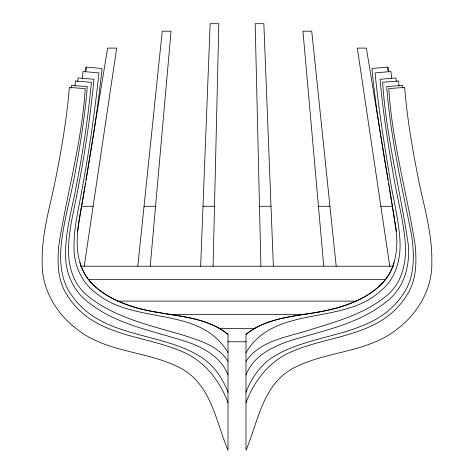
<?xml version="1.0" encoding="UTF-8"?>
<svg xmlns="http://www.w3.org/2000/svg" width="474" height="474" viewBox="0 0 474 474"><rect width="100%" height="100%" fill="white"/><g stroke="black" fill="none" stroke-linecap="round" stroke-linejoin="round"><path stroke-width="0.71" d="M213.087 266.21L218.828 23.7L210.148 23.7L200.644 266.21M71.159 88.211L71.408 85.385L87.293 86.588C84.988 115.68 80.349 144.517 75.064 173.2C70.721 197.557 63.522 221.423 61.11 246.107C59.517 263.668 61.49 282.694 72.854 296.937C103.551 339.295 162.635 331.314 202.848 358.226A64.908 64.908 0 0 1 216.417 371.284C221.257 377.689 225.203 384.752 228.018 392.271M150.246 266.21L171.049 31.195L162.256 31.195L137.804 266.21M75.016 85.948L75.49 80.983L91.364 82.286C88.01 119.839 82.085 157.125 74.72 194.085C70.745 213.11 65.898 232.183 65.554 251.724C64.754 270.512 72.084 289.65 87.169 301.351C116.029 325.117 154.003 330.846 188.445 342.376C204.75 348.135 221.625 357.935 228.018 374.94M77.706 81.599L78.08 77.932L93.953 79.294C90.054 120.183 83.702 160.828 75.591 201.083C72.255 217.436 68.511 233.895 68.529 250.675C68.41 266.826 73.642 283.571 86.019 294.514C114.11 318.273 151.704 325.567 185.968 336.025C201.373 341.132 219.083 346.725 228.018 361.425M82.286 78.755L83.063 71.491L98.93 72.901C94.279 117.854 87.305 162.57 78.731 206.937C76.107 220.446 73.707 234.126 74.021 247.943C74.057 266.021 82.358 283.979 97.549 294.224C136.251 324.974 200.229 305.665 228.018 352.668M85.693 71.473L86.167 67.083L102.04 68.457C97.508 112.581 90.238 156.379 82.66 200.058C79.916 214.218 77.149 228.498 77.197 242.978C77.226 258.668 82.198 275.062 94.184 285.781C111.497 301.541 134.723 308.438 157.315 312.307C181.258 316.928 208.4 318.024 228.018 334.366L228.018 450.3C215.8 421.339 211.268 384.367 180.487 368.079C147.787 350.896 107.302 352.994 77.434 329.56C56.412 313.942 41.552 289.057 42.18 262.371C41.588 235.625 49.1 209.674 54.629 183.764C61.051 151.911 66.804 119.845 69.328 87.417L85.219 88.591C81.937 141.933 66.899 193.487 58.711 246.036C57.401 262.081 57.478 279.399 66.176 293.572A79.656 79.656 0 0 0 77.523 308.497C104.944 336.481 146.958 336.546 181.163 351.175C203.713 360.145 219.77 380.379 228.018 402.704M85.628 72.089L86.167 67.083M84.224 266.21L116.687 48.105L107.628 48.105L87.406 171.15M77.475 231.596L84.419 189.339M84.656 187.888L84.893 186.436M85.136 184.984L85.373 183.527M85.972 179.889L87.169 172.607M394.084 262.537C387.945 285.052 365.946 298.294 345.149 305.386C312.876 317.171 274.049 312.088 245.982 334.366L245.982 450.3C258.2 421.339 262.732 384.367 293.513 368.079C326.213 350.896 366.698 352.994 396.566 329.56C417.588 313.942 432.448 289.057 431.82 262.371C432.412 235.625 424.9 209.674 419.371 183.764C412.949 151.911 407.196 119.845 404.672 87.417L388.781 88.591C392.063 141.933 407.101 193.487 415.289 246.036C416.599 262.081 416.522 279.399 407.824 293.572A79.656 79.656 0 0 1 396.477 308.497C369.056 336.481 327.042 336.546 292.837 351.175C270.287 360.145 254.23 380.379 245.982 402.704M245.982 392.271C248.797 384.752 252.743 377.689 257.583 371.284A64.908 64.908 0 0 1 271.152 358.226C312.692 330.639 375.426 339.26 404.328 292.298C415.123 275.495 414.258 254.402 411.633 235.412C401.851 186.092 390.422 136.879 386.707 86.588L402.592 85.385L402.841 88.211M245.982 374.94C253.91 354.143 276.372 344.799 296.137 338.863C327.522 329.916 360.945 322.468 386.831 301.351C404.618 287.848 410.561 264.445 408.067 243.079C400.133 189.428 386.18 136.625 382.637 82.286L398.51 80.983L398.984 85.948M245.982 361.425C259.835 340.249 288.186 337.067 310.203 329.732C337.304 321.443 366.106 313.45 387.981 294.514C402.687 281.627 406.787 261.014 405.217 242.303C403.558 221.216 397.911 200.733 394.232 179.966C388.384 146.585 383.122 113.067 380.047 79.294L395.92 77.932L396.294 81.599M245.982 352.668C275.139 303.71 343.531 326.438 381.718 289.946C396.234 277.865 401.093 258.087 399.92 239.903C398.859 221.305 394.291 203.162 391.014 184.89C384.847 147.687 378.708 110.448 375.07 72.901L390.937 71.491L391.714 78.755M245.982 334.366C268.681 315.814 300.054 316.65 327.214 310.263C347.952 305.712 369.11 297.69 383.768 281.704C395.002 268.9 397.745 251.013 396.572 234.529C389.053 179.113 377.002 124.259 371.96 68.457L387.833 67.083L388.307 71.473M81.635 206.273L93.147 206.273M144.037 206.273L155.549 206.273M202.996 206.273L214.503 206.273M259.497 206.273L271.004 206.273M318.451 206.273L329.963 206.273M380.853 206.273L392.365 206.273M80.568 266.21L393.432 266.21M88.543 279.429L385.457 279.429M117.546 301.12L356.454 301.12M155.845 312.307L157.315 312.307M316.685 312.307L318.155 312.307M167.837 314.339L306.163 314.339M219.065 328.571L255.077 328.571M227.674 341.79L246.326 341.79M228.018 334.366C199.507 311.839 160.206 317.236 127.553 304.936C107.237 297.737 85.895 284.619 79.91 262.513M386.594 171.15L366.372 48.105L357.313 48.105L389.776 266.21M386.831 172.607L388.028 179.889M388.627 183.527L388.864 184.984M389.107 186.436L389.344 187.888M389.581 189.339L396.525 231.596M387.833 67.083L388.372 72.089M336.196 266.21L311.744 31.195L302.951 31.195L323.754 266.21M273.356 266.21L263.852 23.7L255.172 23.7L260.913 266.21"/></g></svg>
